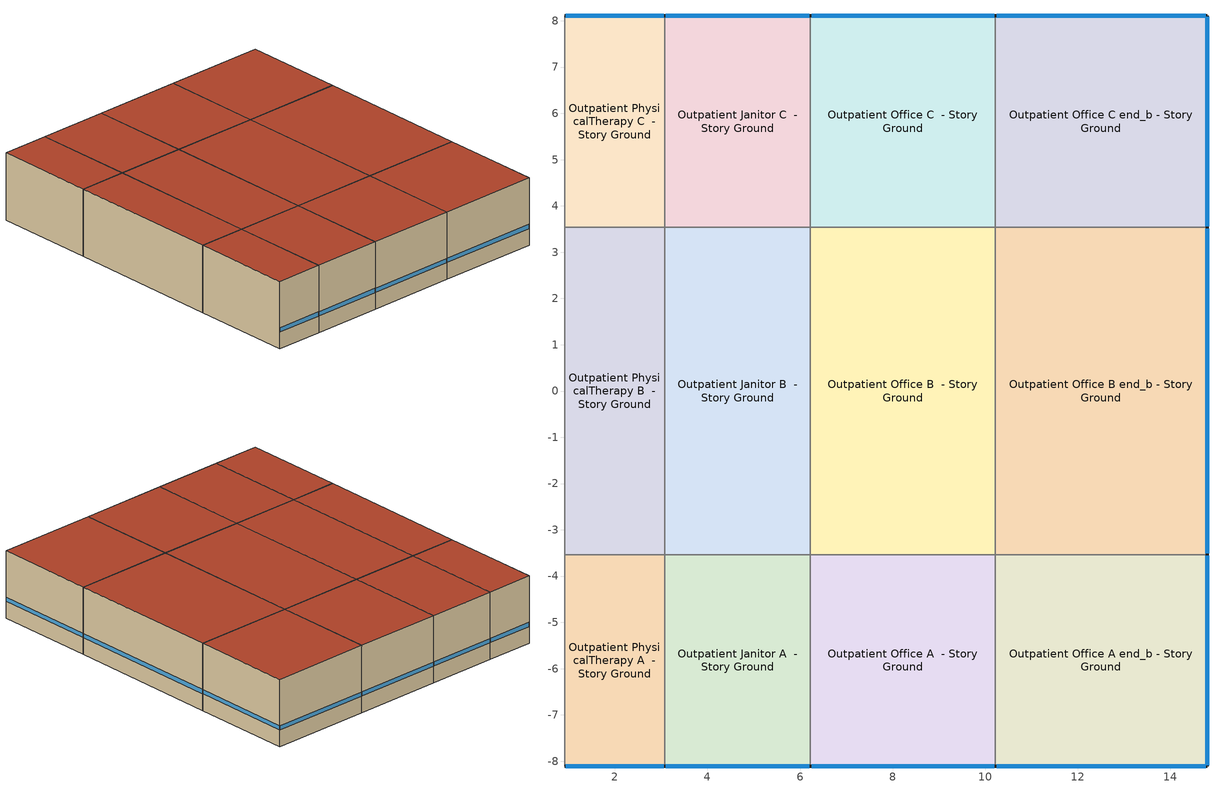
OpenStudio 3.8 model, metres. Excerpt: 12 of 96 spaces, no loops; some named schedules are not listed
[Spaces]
Outpatient PhysicalTherapy A  - Story Ground
 floor ground (Foundation F 126 Perim 217 Area 99): 0.91,-8.11 0.91,-3.54 3.08,-3.54 3.08,-8.11 z0
 wall outside: 0.91,-8.11 3.08,-8.11 z0:3.05
 wall to Outpatient Reception A  - Story Ground: 0.91,-3.54 0.91,-8.11 z0:3.05
 wall to Outpatient PhysicalTherapy B  - Story Ground: 3.08,-3.54 0.91,-3.54 z0:3.05
 wall to Outpatient Janitor A  - Story Ground: 3.08,-8.11 3.08,-3.54 z0:3.05
 window (Window U-0.91 SHGC 0.68): 0.94,-8.11 3.05,-8.11 z0.76:0.95
 roof outside: 3.08,-8.11 3.08,-3.54 0.91,-3.54 0.91,-8.11 z3.05
Outpatient PhysicalTherapy B  - Story Ground
 floor ground (Foundation F 126 Perim 0 Area 1532): 0.91,-3.54 0.91,3.54 3.08,3.54 3.08,-3.54 z0
 wall to Outpatient Reception B  - Story Ground: 0.91,3.54 0.91,-3.54 z0:3.05
 wall to Outpatient PhysicalTherapy C  - Story Ground: 3.08,3.54 0.91,3.54 z0:3.05
 wall to Outpatient Janitor B  - Story Ground: 3.08,-3.54 3.08,3.54 z0:3.05
 roof outside: 3.08,-3.54 3.08,3.54 0.91,3.54 0.91,-3.54 z3.05
Outpatient PhysicalTherapy C  - Story Ground
 floor ground (Foundation F 126 Perim 217 Area 99): 0.91,3.54 0.91,8.11 3.08,8.11 3.08,3.54 z0
 wall outside: 3.08,8.11 0.91,8.11 z0:3.05
 wall to Outpatient Reception C  - Story Ground: 0.91,8.11 0.91,3.54 z0:3.05
 wall to Outpatient Janitor C  - Story Ground: 3.08,3.54 3.08,8.11 z0:3.05
 window (Window U-0.91 SHGC 0.68): 3.05,8.11 0.94,8.11 z0.76:0.95
 roof outside: 3.08,3.54 3.08,8.11 0.91,8.11 0.91,3.54 z3.05
Outpatient Janitor A  - Story Ground
 floor ground (Foundation F 126 Perim 315 Area 144): 3.08,-8.11 3.08,-3.54 6.23,-3.54 6.23,-8.11 z0
 wall outside: 3.08,-8.11 6.23,-8.11 z0:3.05
 wall to Outpatient Janitor B  - Story Ground: 6.23,-3.54 3.08,-3.54 z0:3.05
 wall to Outpatient Office A  - Story Ground: 6.23,-8.11 6.23,-3.54 z0:3.05
 window (Window U-0.91 SHGC 0.68): 3.1,-8.11 6.2,-8.11 z0.76:0.95
 roof outside: 6.23,-8.11 6.23,-3.54 3.08,-3.54 3.08,-8.11 z3.05
Outpatient Janitor B  - Story Ground
 floor ground (Foundation F 126 Perim 0 Area 2228): 3.08,-3.54 3.08,3.54 6.23,3.54 6.23,-3.54 z0
 wall to Outpatient Janitor C  - Story Ground: 6.23,3.54 3.08,3.54 z0:3.05
 wall to Outpatient Office B  - Story Ground: 6.23,-3.54 6.23,3.54 z0:3.05
 roof outside: 6.23,-3.54 6.23,3.54 3.08,3.54 3.08,-3.54 z3.05
Outpatient Janitor C  - Story Ground
 floor ground (Foundation F 126 Perim 315 Area 144): 3.08,3.54 3.08,8.11 6.23,8.11 6.23,3.54 z0
 wall outside: 6.23,8.11 3.08,8.11 z0:3.05
 wall to Outpatient Office C  - Story Ground: 6.23,3.54 6.23,8.11 z0:3.05
 window (Window U-0.91 SHGC 0.68): 6.2,8.11 3.1,8.11 z0.76:0.95
 roof outside: 6.23,3.54 6.23,8.11 3.08,8.11 3.08,3.54 z3.05
Outpatient Office A  - Story Ground
 floor ground (Foundation F 126 Perim 40 Area 1827): 6.23,-8.11 6.23,-3.54 10.22,-3.54 10.22,-8.11 z0
 wall outside: 6.23,-8.11 10.22,-8.11 z0:3.05
 wall to Outpatient Office B  - Story Ground: 10.22,-3.54 6.23,-3.54 z0:3.05
 wall to Outpatient Office A end_b - Story Ground: 10.22,-8.11 10.22,-3.54 z0:3.05
 window (Window U-0.91 SHGC 0.68): 6.25,-8.11 10.2,-8.11 z0.76:0.95
 roof outside: 10.22,-8.11 10.22,-3.54 6.23,-3.54 6.23,-8.11 z3.05
Outpatient Office B  - Story Ground
 floor ground (Foundation F 126 Perim 0 Area 2828): 6.23,-3.54 6.23,3.54 10.22,3.54 10.22,-3.54 z0
 wall to Outpatient Office C  - Story Ground: 10.22,3.54 6.23,3.54 z0:3.05
 wall to Outpatient Office B end_b - Story Ground: 10.22,-3.54 10.22,3.54 z0:3.05
 roof outside: 10.22,-3.54 10.22,3.54 6.23,3.54 6.23,-3.54 z3.05
Outpatient Office C  - Story Ground
 floor ground (Foundation F 126 Perim 40 Area 1827): 6.23,3.54 6.23,8.11 10.22,8.11 10.22,3.54 z0
 wall outside: 10.22,8.11 6.23,8.11 z0:3.05
 wall to Outpatient Office C end_b - Story Ground: 10.22,3.54 10.22,8.11 z0:3.05
 window (Window U-0.91 SHGC 0.68): 10.2,8.11 6.25,8.11 z0.76:0.95
 roof outside: 10.22,3.54 10.22,8.11 6.23,8.11 6.23,3.54 z3.05
Outpatient Office A end_b - Story Ground
 floor ground (Foundation F 126 Perim 914 Area 209): 10.22,-8.11 10.22,-3.54 14.8,-3.54 14.8,-8.11 z0
 wall outside: 10.22,-8.11 14.8,-8.11 14.8,-3.54 z0:3.05
 wall to Outpatient Office B end_b - Story Ground: 14.8,-3.54 10.22,-3.54 z0:3.05
 window (Window U-0.91 SHGC 0.68): 10.25,-8.11 14.77,-8.11 / 14.8,-8.08 14.8,-3.56 z0.76:0.95
 roof outside: 14.8,-8.11 14.8,-3.54 10.22,-3.54 10.22,-8.11 z3.05
Outpatient Office B end_b - Story Ground
 floor ground (Foundation F 126 Perim 707 Area 3234): 10.22,-3.54 10.22,3.54 14.8,3.54 14.8,-3.54 z0
 wall outside: 14.8,-3.54 14.8,3.54 z0:3.05
 wall to Outpatient Office C end_b - Story Ground: 14.8,3.54 10.22,3.54 z0:3.05
 window (Window U-0.91 SHGC 0.68): 14.8,-3.51 14.8,3.51 z0.76:0.95
 roof outside: 14.8,-3.54 14.8,3.54 10.22,3.54 10.22,-3.54 z3.05
Outpatient Office C end_b - Story Ground
 floor ground (Foundation F 126 Perim 914 Area 209): 10.22,3.54 10.22,8.11 14.8,8.11 14.8,3.54 z0
 wall outside: 14.8,3.54 14.8,8.11 10.22,8.11 z0:3.05
 window (Window U-0.91 SHGC 0.68): 14.77,8.11 10.25,8.11 / 14.8,3.56 14.8,8.08 z0.76:0.95
 roof outside: 14.8,3.54 14.8,8.11 10.22,8.11 10.22,3.54 z3.05
[Construction:FfactorGroundFloor] F-Factor {W/m-K}=1.26344
Name | Area {m2} | PerimeterExposed {m}
Foundation F 126 Perim 0 Area 2828 | 28.2758 | 0
Foundation F 126 Perim 40 Area 1827 | 18.2748 | 3.99712
Foundation F 126 Perim 914 Area 209 | 20.9032 | 9.144
Foundation F 126 Perim 217 Area 99 | 9.90167 | 2.16572
Foundation F 126 Perim 315 Area 144 | 14.4024 | 3.15014
Foundation F 126 Perim 707 Area 3234 | 32.3425 | 7.07405
Foundation F 126 Perim 0 Area 1532 | 15.3204 | 0
Foundation F 126 Perim 0 Area 2228 | 22.2842 | 0
[DefaultConstructionSet]
ComStock DOE Ref 1980-2004 - Outpatient - ASHRAE 169-2013-3A: Default Exterior Surface Constructions=Default Surface Constructions 1; Default Interior Surface Constructions=Default Surface Constructions 2; Default Ground Contact Surface Constructions=Default Surface Constructions 3; Default Exterior SubSurface Constructions=Default Sub Surface Constructions 1; Default Interior SubSurface Constructions=Default Sub Surface Constructions 2; Interior Partition Construction=Typical Interior Partition
[DefaultSurfaceConstructions]
Name | Floor Construction | Wall Construction | Roof Ceiling Construction
Default Surface Constructions 1 | Typical Insulated Exterior Mass Floor | Typical Insulated Steel Framed Exterior Wall R-7.69 | Typical IEAD Roof R-13.89
Default Surface Constructions 2 | Typical Interior Floor | Typical Interior Wall | Typical Interior Ceiling
Default Surface Constructions 3 | Typical Insulated Carpeted 6in Slab Floor | Typical Insulated Basement Mass Wall R-6.99
[Construction]
Typical Insulated Exterior Mass Floor: Typical Insulation R-5.51, 4 in. Normalweight Concrete Floor, Typical Carpet Pad
Typical Insulated Steel Framed Exterior Wall R-7.69: 25mm Stucco, 5/8 in. Gypsum Board, Typical Insulation R-5.51, 5/8 in. Gypsum Board
Typical IEAD Roof R-13.89: Roof Membrane, Typical Insulation R-12.77, Metal Roof Surface
Typical Interior Floor: 100mm Normalweight concrete floor, CP02 CARPET PAD
Typical Interior Wall: G01 13mm gypsum board, G01 13mm gypsum board
Typical Interior Ceiling: CP02 CARPET PAD, 100mm Normalweight concrete floor
Typical Insulated Carpeted 6in Slab Floor: 6 in. Normalweight Concrete Floor, Typical Carpet Pad
Typical Insulated Basement Mass Wall R-6.99: Typical Insulation R-5.44, 8 in. Concrete Block Basement Wall
U 0.72 SHGC 0.25 Simple Glazing Window U-0.72 SHGC 0.25: U 0.72 SHGC 0.25 Simple Glazing U-0.72 SHGC 0.25
U 0.72 SHGC 0.25 Simple Glazing Window U-0.72 SHGC 0.25 1: U 0.72 SHGC 0.25 Simple Glazing U-0.72 SHGC 0.25 1
Typical Insulated Metal Door: F08 Metal surface, Typical Insulation
U 0.88 SHGC 0.16 Sgl Ref-A-L Clr 6mm: REF A CLEAR LO 6MM
Typical Overhead Door: Typical Insulation
Typical Interior Window: Clear 3mm
Typical Interior Door; Typical Interior Partition: G05 25mm wood
Window U-0.91 SHGC 0.68: Simple Glazing Single - No LowE - Clear - Wood
[Material:NoMass] Roughness=Smooth; Thermal Absorptance=0.9; Solar Absorptance=0.7
Name | Thermal Resistance {m2-K/W} | Visible Absorptance
Typical Insulation R-5.51 | 0.970972 | 0.7
Typical Carpet Pad; CP02 CARPET PAD | 0.21648 | 0.8
Typical Insulation R-12.77 | 2.24922 | 0.7
Typical Insulation R-5.44 | 0.958542 | 0.7
Typical Insulation | 0.0282222 | 0.7
[Material] Thermal Absorptance=0.9
Name | Roughness | Thickness {m} | Conductivity {W/m-K} | Density {kg/m3} | Specific Heat {J/kg-K} | Solar Absorptance | Visible Absorptance
4 in. Normalweight Concrete Floor | MediumRough | 0.1016 | 2.31 | 2322 | 832 | 0.7 | 0.7
25mm Stucco | Smooth | 0.0254 | 0.72 | 1856 | 840 | 0.7 | 0.7
5/8 in. Gypsum Board | MediumSmooth | 0.0159 | 0.16 | 800 | 1090 | 0.7 | 0.7
Roof Membrane | VeryRough | 0.0095 | 0.16 | 1121.29 | 1460 | 0.7 | 0.7
Metal Roof Surface; F08 Metal surface | Smooth | 0.0008 | 45.28 | 7824 | 500 | 0.7 | 0.7
100mm Normalweight concrete floor | MediumRough | 0.1016 | 2.31045 | 2322 | 832.557 | 0.7 | 0.7
G01 13mm gypsum board | Smooth | 0.0127 | 0.160031 | 800.001 | 1090.73 | 0.7 | 0.5
6 in. Normalweight Concrete Floor | MediumRough | 0.1524 | 2.31 | 2322 | 832 | 0.7 | 0.7
8 in. Concrete Block Basement Wall | MediumRough | 0.2032 | 1.326 | 1842 | 912 | 0.7 | 0.7
G05 25mm wood | MediumSmooth | 0.0254 | 0.15 | 608 | 1630 | 0.5 | 0.5
[DefaultSubSurfaceConstructions]
Name | Fixed Window Construction | Operable Window Construction | Door Construction | Glass Door Construction | Overhead Door Construction | Tubular Daylight Dome Construction | Tubular Daylight Diffuser Construction
Default Sub Surface Constructions 1 | U 0.72 SHGC 0.25 Simple Glazing Window U-0.72 SHGC 0.25 | U 0.72 SHGC 0.25 Simple Glazing Window U-0.72 SHGC 0.25 1 | Typical Insulated Metal Door | U 0.88 SHGC 0.16 Sgl Ref-A-L Clr 6mm | Typical Overhead Door | Typical Interior Window | Typical Interior Window
Default Sub Surface Constructions 2 | Typical Interior Window | Typical Interior Window | Typical Interior Door
[WindowMaterial:SimpleGlazingSystem]
Name | U-Factor {W/m2-K} | Solar Heat Gain Coefficient | Visible Transmittance
U 0.72 SHGC 0.25 Simple Glazing U-0.72 SHGC 0.25; U 0.72 SHGC 0.25 Simple Glazing U-0.72 SHGC 0.25 1 | 4.08835 | 0.25 | 0.13
Simple Glazing Single - No LowE - Clear - Wood | 5.16722 | 0.683 | 0.723
[WindowMaterial:Glazing] Optical Data Type=SpectralAverage; Infrared Transmittance at Normal Incidence=0; Front Side Infrared Hemispherical Emissivity=0.84; Conductivity {W/m-K}=0.9; Dirt Correction Factor for Solar and Visible Transmittance=1; Solar Diffusing=No
Name | Thickness {m} | Solar Transmittance at Normal Incidence | Front Side Solar Reflectance at Normal Incidence | Back Side Solar Reflectance at Normal Incidence | Visible Transmittance at Normal Incidence | Front Side Visible Reflectance at Normal Incidence | Back Side Visible Reflectance at Normal Incidence | Back Side Infrared Hemispherical Emissivity
REF A CLEAR LO 6MM | 0.006 | 0.066 | 0.341 | 0.493 | 0.08 | 0.41 | 0.37 | 0.4
Clear 3mm | 0.003 | 0.837 | 0.075 | 0.075 | 0.898 | 0.081 | 0.081 | 0.84
[BuildingStory]
Story Ground: Nominal Z Coordinate {m}=0; Nominal Floor to Floor Height {m}=3.048
[Space] Building Story=Story Ground
Name | Space Type | Thermal Zone
Outpatient PhysicalTherapy A  - Story Ground | Outpatient PhysicalTherapy - ComStock DOE Ref 1980-2004 | Zone Outpatient PhysicalTherapy A  - Story Ground
Outpatient PhysicalTherapy B  - Story Ground | Outpatient PhysicalTherapy - ComStock DOE Ref 1980-2004 | Zone Outpatient PhysicalTherapy B  - Story Ground
Outpatient PhysicalTherapy C  - Story Ground | Outpatient PhysicalTherapy - ComStock DOE Ref 1980-2004 | Zone Outpatient PhysicalTherapy C  - Story Ground
Outpatient Janitor A  - Story Ground | Outpatient Janitor - ComStock DOE Ref 1980-2004 | Zone Outpatient Janitor A  - Story Ground
Outpatient Janitor B  - Story Ground | Outpatient Janitor - ComStock DOE Ref 1980-2004 | Zone Outpatient Janitor B  - Story Ground
Outpatient Janitor C  - Story Ground | Outpatient Janitor - ComStock DOE Ref 1980-2004 | Zone Outpatient Janitor C  - Story Ground
Outpatient Office A  - Story Ground | Outpatient Office - ComStock DOE Ref 1980-2004 | Zone Outpatient Office A  - Story Ground
Outpatient Office B  - Story Ground | Outpatient Office - ComStock DOE Ref 1980-2004 | Zone Outpatient Office B  - Story Ground
Outpatient Office C  - Story Ground | Outpatient Office - ComStock DOE Ref 1980-2004 | Zone Outpatient Office C  - Story Ground
Outpatient Office A end_b - Story Ground | Outpatient Office - ComStock DOE Ref 1980-2004 | Zone Outpatient Office A end_b - Story Ground
Outpatient Office B end_b - Story Ground | Outpatient Office - ComStock DOE Ref 1980-2004 | Zone Outpatient Office B end_b - Story Ground
Outpatient Office C end_b - Story Ground | Outpatient Office - ComStock DOE Ref 1980-2004 | Zone Outpatient Office C end_b - Story Ground
Outpatient BioHazard A  - Story Ground | Outpatient BioHazard - ComStock DOE Ref 1980-2004 | Zone Outpatient BioHazard A  - Story Ground
Outpatient BioHazard B  - Story Ground | Outpatient BioHazard - ComStock DOE Ref 1980-2004 | Zone Outpatient BioHazard B  - Story Ground
Outpatient BioHazard C  - Story Ground | Outpatient BioHazard - ComStock DOE Ref 1980-2004 | Zone Outpatient BioHazard C  - Story Ground
Outpatient MedGas A  - Story Ground | Outpatient MedGas - ComStock DOE Ref 1980-2004 | Zone Outpatient MedGas A  - Story Ground
Outpatient MedGas B  - Story Ground | Outpatient MedGas - ComStock DOE Ref 1980-2004 | Zone Outpatient MedGas B  - Story Ground
Outpatient MedGas C  - Story Ground | Outpatient MedGas - ComStock DOE Ref 1980-2004 | Zone Outpatient MedGas C  - Story Ground
Outpatient DressingRoom A  - Story Ground | Outpatient DressingRoom - ComStock DOE Ref 1980-2004 | Zone Outpatient DressingRoom A  - Story Ground
Outpatient DressingRoom B  - Story Ground | Outpatient DressingRoom - ComStock DOE Ref 1980-2004 | Zone Outpatient DressingRoom B  - Story Ground
Outpatient DressingRoom C  - Story Ground | Outpatient DressingRoom - ComStock DOE Ref 1980-2004 | Zone Outpatient DressingRoom C  - Story Ground
Outpatient ElevatorPumpRoom A  - Story Ground | Outpatient ElevatorPumpRoom - ComStock DOE Ref 1980-2004 | Zone Outpatient ElevatorPumpRoom A  - Story Ground
Outpatient ElevatorPumpRoom B  - Story Ground | Outpatient ElevatorPumpRoom - ComStock DOE Ref 1980-2004 | Zone Outpatient ElevatorPumpRoom B  - Story Ground
Outpatient ElevatorPumpRoom C  - Story Ground | Outpatient ElevatorPumpRoom - ComStock DOE Ref 1980-2004 | Zone Outpatient ElevatorPumpRoom C  - Story Ground
Outpatient Anesthesia A  - Story Ground | Outpatient Anesthesia - ComStock DOE Ref 1980-2004 | Zone Outpatient Anesthesia A  - Story Ground
Outpatient Anesthesia B  - Story Ground | Outpatient Anesthesia - ComStock DOE Ref 1980-2004 | Zone Outpatient Anesthesia B  - Story Ground
Outpatient Anesthesia C  - Story Ground | Outpatient Anesthesia - ComStock DOE Ref 1980-2004 | Zone Outpatient Anesthesia C  - Story Ground
Outpatient IT_Room A  - Story Ground | Outpatient IT_Room - ComStock DOE Ref 1980-2004 | Zone Outpatient IT_Room A  - Story Ground
Outpatient IT_Room B  - Story Ground | Outpatient IT_Room - ComStock DOE Ref 1980-2004 | Zone Outpatient IT_Room B  - Story Ground
Outpatient IT_Room C  - Story Ground | Outpatient IT_Room - ComStock DOE Ref 1980-2004 | Zone Outpatient IT_Room C  - Story Ground
Outpatient MRI_Control A  - Story Ground | Outpatient MRI_Control - ComStock DOE Ref 1980-2004 | Zone Outpatient MRI_Control A  - Story Ground
Outpatient MRI_Control B  - Story Ground | Outpatient MRI_Control - ComStock DOE Ref 1980-2004 | Zone Outpatient MRI_Control B  - Story Ground
Outpatient MRI_Control C  - Story Ground | Outpatient MRI_Control - ComStock DOE Ref 1980-2004 | Zone Outpatient MRI_Control C  - Story Ground
Outpatient ProcedureRoom A  - Story Ground | Outpatient ProcedureRoom - ComStock DOE Ref 1980-2004 | Zone Outpatient ProcedureRoom A  - Story Ground
Outpatient ProcedureRoom B  - Story Ground | Outpatient ProcedureRoom - ComStock DOE Ref 1980-2004 | Zone Outpatient ProcedureRoom B  - Story Ground
Outpatient ProcedureRoom C  - Story Ground | Outpatient ProcedureRoom - ComStock DOE Ref 1980-2004 | Zone Outpatient ProcedureRoom C  - Story Ground
Outpatient CleanWork A  - Story Ground | Outpatient CleanWork - ComStock DOE Ref 1980-2004 | Zone Outpatient CleanWork A  - Story Ground
Outpatient CleanWork B  - Story Ground | Outpatient CleanWork - ComStock DOE Ref 1980-2004 | Zone Outpatient CleanWork B  - Story Ground
Outpatient CleanWork C  - Story Ground | Outpatient CleanWork - ComStock DOE Ref 1980-2004 | Zone Outpatient CleanWork C  - Story Ground
Outpatient Conference A  - Story Ground | Outpatient Conference - ComStock DOE Ref 1980-2004 | Zone Outpatient Conference A  - Story Ground
Outpatient Conference B  - Story Ground | Outpatient Conference - ComStock DOE Ref 1980-2004 | Zone Outpatient Conference B  - Story Ground
Outpatient Conference C  - Story Ground | Outpatient Conference - ComStock DOE Ref 1980-2004 | Zone Outpatient Conference C  - Story Ground
Outpatient Soil Work A  - Story Ground | Outpatient Soil Work - ComStock DOE Ref 1980-2004 | Zone Outpatient Soil Work A  - Story Ground
Outpatient Soil Work B  - Story Ground | Outpatient Soil Work - ComStock DOE Ref 1980-2004 | Zone Outpatient Soil Work B  - Story Ground
Outpatient Soil Work C  - Story Ground | Outpatient Soil Work - ComStock DOE Ref 1980-2004 | Zone Outpatient Soil Work C  - Story Ground
Outpatient Cafe A  - Story Ground | Outpatient Cafe - ComStock DOE Ref 1980-2004 | Zone Outpatient Cafe A  - Story Ground
Outpatient Cafe B  - Story Ground | Outpatient Cafe - ComStock DOE Ref 1980-2004 | Zone Outpatient Cafe B  - Story Ground
Outpatient Cafe C  - Story Ground | Outpatient Cafe - ComStock DOE Ref 1980-2004 | Zone Outpatient Cafe C  - Story Ground
Outpatient MRI A  - Story Ground | Outpatient MRI - ComStock DOE Ref 1980-2004 | Zone Outpatient MRI A  - Story Ground
Outpatient MRI B  - Story Ground | Outpatient MRI - ComStock DOE Ref 1980-2004 | Zone Outpatient MRI B  - Story Ground
Outpatient MRI C  - Story Ground | Outpatient MRI - ComStock DOE Ref 1980-2004 | Zone Outpatient MRI C  - Story Ground
Outpatient Elec/MechRoom A  - Story Ground | Outpatient Elec/MechRoom - ComStock DOE Ref 1980-2004 | Zone Outpatient Elec/MechRoom A  - Story Ground
Outpatient Elec/MechRoom B  - Story Ground | Outpatient Elec/MechRoom - ComStock DOE Ref 1980-2004 | Zone Outpatient Elec/MechRoom B  - Story Ground
Outpatient Elec/MechRoom C  - Story Ground | Outpatient Elec/MechRoom - ComStock DOE Ref 1980-2004 | Zone Outpatient Elec/MechRoom C  - Story Ground
Outpatient PreOp A  - Story Ground | Outpatient PreOp - ComStock DOE Ref 1980-2004 | Zone Outpatient PreOp A  - Story Ground
Outpatient PreOp B  - Story Ground | Outpatient PreOp - ComStock DOE Ref 1980-2004 | Zone Outpatient PreOp B  - Story Ground
Outpatient PreOp C  - Story Ground | Outpatient PreOp - ComStock DOE Ref 1980-2004 | Zone Outpatient PreOp C  - Story Ground
Outpatient Stair A  - Story Ground | Outpatient Stair - ComStock DOE Ref 1980-2004 | Zone Outpatient Stair A  - Story Ground
Outpatient Stair B  - Story Ground | Outpatient Stair - ComStock DOE Ref 1980-2004 | Zone Outpatient Stair B  - Story Ground
Outpatient Stair C  - Story Ground | Outpatient Stair - ComStock DOE Ref 1980-2004 | Zone Outpatient Stair C  - Story Ground
Outpatient Lobby A  - Story Ground | Outpatient Lobby - ComStock DOE Ref 1980-2004 | Zone Outpatient Lobby A  - Story Ground
Outpatient Lobby B  - Story Ground | Outpatient Lobby - ComStock DOE Ref 1980-2004 | Zone Outpatient Lobby B  - Story Ground
Outpatient Lobby C  - Story Ground | Outpatient Lobby - ComStock DOE Ref 1980-2004 | Zone Outpatient Lobby C  - Story Ground
Outpatient NurseStation A  - Story Ground | Outpatient NurseStation - ComStock DOE Ref 1980-2004 | Zone Outpatient NurseStation A  - Story Ground
Outpatient NurseStation B  - Story Ground | Outpatient NurseStation - ComStock DOE Ref 1980-2004 | Zone Outpatient NurseStation B  - Story Ground
Outpatient NurseStation C  - Story Ground | Outpatient NurseStation - ComStock DOE Ref 1980-2004 | Zone Outpatient NurseStation C  - Story Ground
Outpatient LockerRoom A  - Story Ground | Outpatient LockerRoom - ComStock DOE Ref 1980-2004 | Zone Outpatient LockerRoom A  - Story Ground
Outpatient LockerRoom B  - Story Ground | Outpatient LockerRoom - ComStock DOE Ref 1980-2004 | Zone Outpatient LockerRoom B  - Story Ground
Outpatient LockerRoom C  - Story Ground | Outpatient LockerRoom - ComStock DOE Ref 1980-2004 | Zone Outpatient LockerRoom C  - Story Ground
Outpatient Toilet A  - Story Ground | Outpatient Toilet - ComStock DOE Ref 1980-2004 | Zone Outpatient Toilet A  - Story Ground
Outpatient Toilet B  - Story Ground | Outpatient Toilet - ComStock DOE Ref 1980-2004 | Zone Outpatient Toilet B  - Story Ground
Outpatient Toilet C  - Story Ground | Outpatient Toilet - ComStock DOE Ref 1980-2004 | Zone Outpatient Toilet C  - Story Ground
Outpatient Xray A  - Story Ground | Outpatient Xray - ComStock DOE Ref 1980-2004 | Zone Outpatient Xray A  - Story Ground
Outpatient Xray B  - Story Ground | Outpatient Xray - ComStock DOE Ref 1980-2004 | Zone Outpatient Xray B  - Story Ground
Outpatient Xray C  - Story Ground | Outpatient Xray - ComStock DOE Ref 1980-2004 | Zone Outpatient Xray C  - Story Ground
Outpatient PACU A  - Story Ground | Outpatient PACU - ComStock DOE Ref 1980-2004 | Zone Outpatient PACU A  - Story Ground
Outpatient PACU B  - Story Ground | Outpatient PACU - ComStock DOE Ref 1980-2004 | Zone Outpatient PACU B  - Story Ground
Outpatient PACU C  - Story Ground | Outpatient PACU - ComStock DOE Ref 1980-2004 | Zone Outpatient PACU C  - Story Ground
Outpatient Lounge A  - Story Ground | Outpatient Lounge - ComStock DOE Ref 1980-2004 | Zone Outpatient Lounge A  - Story Ground
Outpatient Lounge B  - Story Ground | Outpatient Lounge - ComStock DOE Ref 1980-2004 | Zone Outpatient Lounge B  - Story Ground
Outpatient Lounge C  - Story Ground | Outpatient Lounge - ComStock DOE Ref 1980-2004 | Zone Outpatient Lounge C  - Story Ground
Outpatient OR A end_b - Story Ground | Outpatient OR - ComStock DOE Ref 1980-2004 | Zone Outpatient OR A end_b - Story Ground
Outpatient OR B end_b - Story Ground | Outpatient OR - ComStock DOE Ref 1980-2004 | Zone Outpatient OR B end_b - Story Ground
Outpatient OR C end_b - Story Ground | Outpatient OR - ComStock DOE Ref 1980-2004 | Zone Outpatient OR C end_b - Story Ground
[ThermalZone] Multiplier=1; Use Ideal Air Loads=No
Name | Thermostat
Zone Outpatient PhysicalTherapy A  - Story Ground | Outpatient PhysicalTherapy - ComStock DOE Ref 1980-2004 Thermostat
Zone Outpatient PhysicalTherapy B  - Story Ground | Outpatient PhysicalTherapy - ComStock DOE Ref 1980-2004 Thermostat 1
Zone Outpatient PhysicalTherapy C  - Story Ground | Outpatient PhysicalTherapy - ComStock DOE Ref 1980-2004 Thermostat 2
Zone Outpatient Janitor A  - Story Ground | Outpatient Janitor - ComStock DOE Ref 1980-2004 Thermostat
Zone Outpatient Janitor B  - Story Ground | Outpatient Janitor - ComStock DOE Ref 1980-2004 Thermostat 1
Zone Outpatient Janitor C  - Story Ground | Outpatient Janitor - ComStock DOE Ref 1980-2004 Thermostat 2
Zone Outpatient Office A  - Story Ground | Outpatient Office - ComStock DOE Ref 1980-2004 Thermostat
Zone Outpatient Office B  - Story Ground | Outpatient Office - ComStock DOE Ref 1980-2004 Thermostat 2
Zone Outpatient Office C  - Story Ground | Outpatient Office - ComStock DOE Ref 1980-2004 Thermostat 4
Zone Outpatient Office A end_b - Story Ground | Outpatient Office - ComStock DOE Ref 1980-2004 Thermostat 1
Zone Outpatient Office B end_b - Story Ground | Outpatient Office - ComStock DOE Ref 1980-2004 Thermostat 3
Zone Outpatient Office C end_b - Story Ground | Outpatient Office - ComStock DOE Ref 1980-2004 Thermostat 5
Zone Outpatient BioHazard A  - Story Ground | Outpatient BioHazard - ComStock DOE Ref 1980-2004 Thermostat
Zone Outpatient BioHazard B  - Story Ground | Outpatient BioHazard - ComStock DOE Ref 1980-2004 Thermostat 1
Zone Outpatient BioHazard C  - Story Ground | Outpatient BioHazard - ComStock DOE Ref 1980-2004 Thermostat 2
Zone Outpatient MedGas A  - Story Ground | Outpatient MedGas - ComStock DOE Ref 1980-2004 Thermostat
Zone Outpatient MedGas B  - Story Ground | Outpatient MedGas - ComStock DOE Ref 1980-2004 Thermostat 1
Zone Outpatient MedGas C  - Story Ground | Outpatient MedGas - ComStock DOE Ref 1980-2004 Thermostat 2
Zone Outpatient DressingRoom A  - Story Ground | Outpatient DressingRoom - ComStock DOE Ref 1980-2004 Thermostat
Zone Outpatient DressingRoom B  - Story Ground | Outpatient DressingRoom - ComStock DOE Ref 1980-2004 Thermostat 1
Zone Outpatient DressingRoom C  - Story Ground | Outpatient DressingRoom - ComStock DOE Ref 1980-2004 Thermostat 2
Zone Outpatient ElevatorPumpRoom A  - Story Ground | Outpatient ElevatorPumpRoom - ComStock DOE Ref 1980-2004 Thermostat
Zone Outpatient ElevatorPumpRoom B  - Story Ground | Outpatient ElevatorPumpRoom - ComStock DOE Ref 1980-2004 Thermostat 1
Zone Outpatient ElevatorPumpRoom C  - Story Ground | Outpatient ElevatorPumpRoom - ComStock DOE Ref 1980-2004 Thermostat 2
Zone Outpatient Anesthesia A  - Story Ground | Outpatient Anesthesia - ComStock DOE Ref 1980-2004 Thermostat
Zone Outpatient Anesthesia B  - Story Ground | Outpatient Anesthesia - ComStock DOE Ref 1980-2004 Thermostat 1
Zone Outpatient Anesthesia C  - Story Ground | Outpatient Anesthesia - ComStock DOE Ref 1980-2004 Thermostat 2
Zone Outpatient IT_Room A  - Story Ground | Outpatient IT_Room - ComStock DOE Ref 1980-2004 Thermostat
Zone Outpatient IT_Room B  - Story Ground | Outpatient IT_Room - ComStock DOE Ref 1980-2004 Thermostat 1
Zone Outpatient IT_Room C  - Story Ground | Outpatient IT_Room - ComStock DOE Ref 1980-2004 Thermostat 2
Zone Outpatient MRI_Control A  - Story Ground | Outpatient MRI_Control - ComStock DOE Ref 1980-2004 Thermostat
Zone Outpatient MRI_Control B  - Story Ground | Outpatient MRI_Control - ComStock DOE Ref 1980-2004 Thermostat 1
Zone Outpatient MRI_Control C  - Story Ground | Outpatient MRI_Control - ComStock DOE Ref 1980-2004 Thermostat 2
Zone Outpatient ProcedureRoom A  - Story Ground | Outpatient ProcedureRoom - ComStock DOE Ref 1980-2004 Thermostat
Zone Outpatient ProcedureRoom B  - Story Ground | Outpatient ProcedureRoom - ComStock DOE Ref 1980-2004 Thermostat 1
Zone Outpatient ProcedureRoom C  - Story Ground | Outpatient ProcedureRoom - ComStock DOE Ref 1980-2004 Thermostat 2
Zone Outpatient CleanWork A  - Story Ground | Outpatient CleanWork - ComStock DOE Ref 1980-2004 Thermostat
Zone Outpatient CleanWork B  - Story Ground | Outpatient CleanWork - ComStock DOE Ref 1980-2004 Thermostat 1
Zone Outpatient CleanWork C  - Story Ground | Outpatient CleanWork - ComStock DOE Ref 1980-2004 Thermostat 2
Zone Outpatient Conference A  - Story Ground | Outpatient Conference - ComStock DOE Ref 1980-2004 Thermostat
Zone Outpatient Conference B  - Story Ground | Outpatient Conference - ComStock DOE Ref 1980-2004 Thermostat 1
Zone Outpatient Conference C  - Story Ground | Outpatient Conference - ComStock DOE Ref 1980-2004 Thermostat 2
Zone Outpatient Soil Work A  - Story Ground | Outpatient Soil Work - ComStock DOE Ref 1980-2004 Thermostat
Zone Outpatient Soil Work B  - Story Ground | Outpatient Soil Work - ComStock DOE Ref 1980-2004 Thermostat 1
Zone Outpatient Soil Work C  - Story Ground | Outpatient Soil Work - ComStock DOE Ref 1980-2004 Thermostat 2
Zone Outpatient Cafe A  - Story Ground | Outpatient Cafe - ComStock DOE Ref 1980-2004 Thermostat
Zone Outpatient Cafe B  - Story Ground | Outpatient Cafe - ComStock DOE Ref 1980-2004 Thermostat 1
Zone Outpatient Cafe C  - Story Ground | Outpatient Cafe - ComStock DOE Ref 1980-2004 Thermostat 2
Zone Outpatient MRI A  - Story Ground | Outpatient MRI - ComStock DOE Ref 1980-2004 Thermostat
Zone Outpatient MRI B  - Story Ground | Outpatient MRI - ComStock DOE Ref 1980-2004 Thermostat 1
Zone Outpatient MRI C  - Story Ground | Outpatient MRI - ComStock DOE Ref 1980-2004 Thermostat 2
Zone Outpatient Elec/MechRoom A  - Story Ground | Outpatient Elec/MechRoom - ComStock DOE Ref 1980-2004 Thermostat
Zone Outpatient Elec/MechRoom B  - Story Ground | Outpatient Elec/MechRoom - ComStock DOE Ref 1980-2004 Thermostat 1
Zone Outpatient Elec/MechRoom C  - Story Ground | Outpatient Elec/MechRoom - ComStock DOE Ref 1980-2004 Thermostat 2
Zone Outpatient PreOp A  - Story Ground | Outpatient PreOp - ComStock DOE Ref 1980-2004 Thermostat
Zone Outpatient PreOp B  - Story Ground | Outpatient PreOp - ComStock DOE Ref 1980-2004 Thermostat 1
Zone Outpatient PreOp C  - Story Ground | Outpatient PreOp - ComStock DOE Ref 1980-2004 Thermostat 2
Zone Outpatient Stair A  - Story Ground | Outpatient Stair - ComStock DOE Ref 1980-2004 Thermostat
Zone Outpatient Stair B  - Story Ground | Outpatient Stair - ComStock DOE Ref 1980-2004 Thermostat 1
Zone Outpatient Stair C  - Story Ground | Outpatient Stair - ComStock DOE Ref 1980-2004 Thermostat 2
Zone Outpatient Lobby A  - Story Ground | Outpatient Lobby - ComStock DOE Ref 1980-2004 Thermostat
Zone Outpatient Lobby B  - Story Ground | Outpatient Lobby - ComStock DOE Ref 1980-2004 Thermostat 1
Zone Outpatient Lobby C  - Story Ground | Outpatient Lobby - ComStock DOE Ref 1980-2004 Thermostat 2
Zone Outpatient NurseStation A  - Story Ground | Outpatient NurseStation - ComStock DOE Ref 1980-2004 Thermostat
Zone Outpatient NurseStation B  - Story Ground | Outpatient NurseStation - ComStock DOE Ref 1980-2004 Thermostat 1
Zone Outpatient NurseStation C  - Story Ground | Outpatient NurseStation - ComStock DOE Ref 1980-2004 Thermostat 2
Zone Outpatient LockerRoom A  - Story Ground | Outpatient LockerRoom - ComStock DOE Ref 1980-2004 Thermostat
Zone Outpatient LockerRoom B  - Story Ground | Outpatient LockerRoom - ComStock DOE Ref 1980-2004 Thermostat 1
Zone Outpatient LockerRoom C  - Story Ground | Outpatient LockerRoom - ComStock DOE Ref 1980-2004 Thermostat 2
Zone Outpatient Toilet A  - Story Ground | Outpatient Toilet - ComStock DOE Ref 1980-2004 Thermostat
Zone Outpatient Toilet B  - Story Ground | Outpatient Toilet - ComStock DOE Ref 1980-2004 Thermostat 1
Zone Outpatient Toilet C  - Story Ground | Outpatient Toilet - ComStock DOE Ref 1980-2004 Thermostat 2
Zone Outpatient Xray A  - Story Ground | Outpatient Xray - ComStock DOE Ref 1980-2004 Thermostat
Zone Outpatient Xray B  - Story Ground | Outpatient Xray - ComStock DOE Ref 1980-2004 Thermostat 1
Zone Outpatient Xray C  - Story Ground | Outpatient Xray - ComStock DOE Ref 1980-2004 Thermostat 2
Zone Outpatient PACU A  - Story Ground | Outpatient PACU - ComStock DOE Ref 1980-2004 Thermostat
Zone Outpatient PACU B  - Story Ground | Outpatient PACU - ComStock DOE Ref 1980-2004 Thermostat 1
Zone Outpatient PACU C  - Story Ground | Outpatient PACU - ComStock DOE Ref 1980-2004 Thermostat 2
Zone Outpatient Lounge A  - Story Ground | Outpatient Lounge - ComStock DOE Ref 1980-2004 Thermostat
Zone Outpatient Lounge B  - Story Ground | Outpatient Lounge - ComStock DOE Ref 1980-2004 Thermostat 1
Zone Outpatient Lounge C  - Story Ground | Outpatient Lounge - ComStock DOE Ref 1980-2004 Thermostat 2
Zone Outpatient OR A end_b - Story Ground | Outpatient OR - ComStock DOE Ref 1980-2004 Thermostat 1
Zone Outpatient OR B end_b - Story Ground | Outpatient OR - ComStock DOE Ref 1980-2004 Thermostat 3
Zone Outpatient OR C end_b - Story Ground | Outpatient OR - ComStock DOE Ref 1980-2004 Thermostat 5
[Exterior:Lights] Schedule=Always On Discrete; Control Option=AstronomicalClock
Name | Exterior Lights Definition | Multiplier
Parking Areas and Drives | Parking Areas and Drives Def (W/ft^2) | 15187.5
Building Facades | Building Facades Def (W/ft^2) | 3883.26
Main Entries | Main Entries Def (W/ft) | 8
Other Doors | Other Doors Def (W/ft) | 15.57
[InternalMass] Internal Mass Definition=Internal Mass Definition 2; Multiplier=1
Name | Space or SpaceType
Outpatient OR C end_b - Story Ground Mass | Outpatient OR C end_b - Story Ground
Outpatient OR B end_b - Story Ground Mass | Outpatient OR B end_b - Story Ground
Outpatient Lounge B  - Story Ground Mass | Outpatient Lounge B  - Story Ground
Outpatient Lounge A  - Story Ground Mass | Outpatient Lounge A  - Story Ground
Outpatient PACU C  - Story Ground Mass | Outpatient PACU C  - Story Ground
Outpatient Xray C  - Story Ground Mass | Outpatient Xray C  - Story Ground
Outpatient Xray A  - Story Ground Mass | Outpatient Xray A  - Story Ground
Outpatient Toilet A  - Story Ground Mass | Outpatient Toilet A  - Story Ground
Outpatient LockerRoom C  - Story Ground Mass | Outpatient LockerRoom C  - Story Ground
Outpatient Toilet B  - Story Ground Mass | Outpatient Toilet B  - Story Ground
Outpatient LockerRoom B  - Story Ground Mass | Outpatient LockerRoom B  - Story Ground
Outpatient LockerRoom A  - Story Ground Mass | Outpatient LockerRoom A  - Story Ground
Outpatient NurseStation C  - Story Ground Mass | Outpatient NurseStation C  - Story Ground
Outpatient NurseStation B  - Story Ground Mass | Outpatient NurseStation B  - Story Ground
Outpatient NurseStation A  - Story Ground Mass | Outpatient NurseStation A  - Story Ground
Outpatient Lobby C  - Story Ground Mass | Outpatient Lobby C  - Story Ground
Outpatient OR A end_b - Story Ground Mass | Outpatient OR A end_b - Story Ground
Outpatient Lobby A  - Story Ground Mass | Outpatient Lobby A  - Story Ground
Outpatient PreOp C  - Story Ground Mass | Outpatient PreOp C  - Story Ground
Outpatient PreOp B  - Story Ground Mass | Outpatient PreOp B  - Story Ground
Outpatient PreOp A  - Story Ground Mass | Outpatient PreOp A  - Story Ground
Outpatient Elec/MechRoom C  - Story Ground Mass | Outpatient Elec/MechRoom C  - Story Ground
Outpatient Elec/MechRoom B  - Story Ground Mass | Outpatient Elec/MechRoom B  - Story Ground
Outpatient Elec/MechRoom A  - Story Ground Mass | Outpatient Elec/MechRoom A  - Story Ground
Outpatient MRI C  - Story Ground Mass | Outpatient MRI C  - Story Ground
Outpatient Lobby B  - Story Ground Mass | Outpatient Lobby B  - Story Ground
Outpatient MRI B  - Story Ground Mass | Outpatient MRI B  - Story Ground
Outpatient MedGas B  - Story Ground Mass | Outpatient MedGas B  - Story Ground
Outpatient MedGas A  - Story Ground Mass | Outpatient MedGas A  - Story Ground
Outpatient Toilet C  - Story Ground Mass | Outpatient Toilet C  - Story Ground
Outpatient DressingRoom C  - Story Ground Mass | Outpatient DressingRoom C  - Story Ground
Outpatient PACU A  - Story Ground Mass | Outpatient PACU A  - Story Ground
Outpatient Office B  - Story Ground Mass | Outpatient Office B  - Story Ground
Outpatient Office A  - Story Ground Mass | Outpatient Office A  - Story Ground
Outpatient PACU B  - Story Ground Mass | Outpatient PACU B  - Story Ground
Outpatient Office C end_b - Story Ground Mass | Outpatient Office C end_b - Story Ground
Outpatient Anesthesia A  - Story Ground Mass | Outpatient Anesthesia A  - Story Ground
Outpatient PhysicalTherapy C  - Story Ground Mass | Outpatient PhysicalTherapy C  - Story Ground
Outpatient Janitor C  - Story Ground Mass | Outpatient Janitor C  - Story Ground
Outpatient Office B end_b - Story Ground Mass | Outpatient Office B end_b - Story Ground
Outpatient PhysicalTherapy B  - Story Ground Mass | Outpatient PhysicalTherapy B  - Story Ground
Outpatient Stair C  - Story Ground Mass | Outpatient Stair C  - Story Ground
Outpatient Janitor A  - Story Ground Mass | Outpatient Janitor A  - Story Ground
Outpatient Janitor B  - Story Ground Mass | Outpatient Janitor B  - Story Ground
Outpatient Stair A  - Story Ground Mass | Outpatient Stair A  - Story Ground
Outpatient PhysicalTherapy A  - Story Ground Mass | Outpatient PhysicalTherapy A  - Story Ground
Outpatient IT_Room B  - Story Ground Mass | Outpatient IT_Room B  - Story Ground
Outpatient MRI_Control B  - Story Ground Mass | Outpatient MRI_Control B  - Story Ground
Outpatient Stair B  - Story Ground Mass | Outpatient Stair B  - Story Ground
Outpatient Conference B  - Story Ground Mass | Outpatient Conference B  - Story Ground
Outpatient Lounge C  - Story Ground Mass | Outpatient Lounge C  - Story Ground
Outpatient IT_Room C  - Story Ground Mass | Outpatient IT_Room C  - Story Ground
Outpatient Office C  - Story Ground Mass | Outpatient Office C  - Story Ground
Outpatient Xray B  - Story Ground Mass | Outpatient Xray B  - Story Ground
Outpatient Soil Work A  - Story Ground Mass | Outpatient Soil Work A  - Story Ground
Outpatient MedGas C  - Story Ground Mass | Outpatient MedGas C  - Story Ground
Outpatient DressingRoom A  - Story Ground Mass | Outpatient DressingRoom A  - Story Ground
Outpatient DressingRoom B  - Story Ground Mass | Outpatient DressingRoom B  - Story Ground
Outpatient MRI_Control C  - Story Ground Mass | Outpatient MRI_Control C  - Story Ground
Outpatient CleanWork A  - Story Ground Mass | Outpatient CleanWork A  - Story Ground
Outpatient CleanWork C  - Story Ground Mass | Outpatient CleanWork C  - Story Ground
Outpatient Cafe C  - Story Ground Mass | Outpatient Cafe C  - Story Ground
Outpatient ElevatorPumpRoom A  - Story Ground Mass | Outpatient ElevatorPumpRoom A  - Story Ground
Outpatient Cafe B  - Story Ground Mass | Outpatient Cafe B  - Story Ground
Outpatient ElevatorPumpRoom B  - Story Ground Mass | Outpatient ElevatorPumpRoom B  - Story Ground
Outpatient ElevatorPumpRoom C  - Story Ground Mass | Outpatient ElevatorPumpRoom C  - Story Ground
Outpatient Anesthesia B  - Story Ground Mass | Outpatient Anesthesia B  - Story Ground
Outpatient BioHazard A  - Story Ground Mass | Outpatient BioHazard A  - Story Ground
Outpatient ProcedureRoom A  - Story Ground Mass | Outpatient ProcedureRoom A  - Story Ground
Outpatient Anesthesia C  - Story Ground Mass | Outpatient Anesthesia C  - Story Ground
Outpatient Cafe A  - Story Ground Mass | Outpatient Cafe A  - Story Ground
Outpatient MRI A  - Story Ground Mass | Outpatient MRI A  - Story Ground
Outpatient MRI_Control A  - Story Ground Mass | Outpatient MRI_Control A  - Story Ground
Outpatient Office A end_b - Story Ground Mass | Outpatient Office A end_b - Story Ground
Outpatient ProcedureRoom B  - Story Ground Mass | Outpatient ProcedureRoom B  - Story Ground
Outpatient Conference C  - Story Ground Mass | Outpatient Conference C  - Story Ground
Outpatient BioHazard B  - Story Ground Mass | Outpatient BioHazard B  - Story Ground
Outpatient ProcedureRoom C  - Story Ground Mass | Outpatient ProcedureRoom C  - Story Ground
Outpatient CleanWork B  - Story Ground Mass | Outpatient CleanWork B  - Story Ground
Outpatient Soil Work B  - Story Ground Mass | Outpatient Soil Work B  - Story Ground
Outpatient IT_Room A  - Story Ground Mass | Outpatient IT_Room A  - Story Ground
Outpatient Conference A  - Story Ground Mass | Outpatient Conference A  - Story Ground
Outpatient BioHazard C  - Story Ground Mass | Outpatient BioHazard C  - Story Ground
Outpatient Soil Work C  - Story Ground Mass | Outpatient Soil Work C  - Story Ground
[SpaceInfiltration:DesignFlowRate] Design Flow Rate Calculation Method=Flow/ExteriorArea; Flow per Exterior Surface Area {m3/s-m2}=0.00123985; Velocity Term Coefficient=0
Name | Space or SpaceType | Schedule | Constant Term Coefficient | Temperature Term Coefficient | Velocity Squared Term Coefficient
Outpatient OR C end_b - Story Ground HVAC On Infiltration | Outpatient OR C end_b - Story Ground | Infiltration HVAC On Schedule | -0.0451 | 0.0046 | 0.0327
Outpatient OR C end_b - Story Ground HVAC Off Infiltration | Outpatient OR C end_b - Story Ground | Infiltration HVAC Off Schedule | 0 | 0.0173 | 0.0398
Outpatient OR B end_b - Story Ground HVAC On Infiltration | Outpatient OR B end_b - Story Ground | Infiltration HVAC On Schedule | -0.0451 | 0.0046 | 0.0327
Outpatient OR B end_b - Story Ground HVAC Off Infiltration | Outpatient OR B end_b - Story Ground | Infiltration HVAC Off Schedule | 0 | 0.0173 | 0.0398
Outpatient Lounge B  - Story Ground HVAC On Infiltration | Outpatient Lounge B  - Story Ground | Infiltration HVAC On Schedule | -0.0451 | 0.0046 | 0.0327
Outpatient Lounge B  - Story Ground HVAC Off Infiltration | Outpatient Lounge B  - Story Ground | Infiltration HVAC Off Schedule | 0 | 0.0173 | 0.0398
Outpatient Lounge A  - Story Ground HVAC On Infiltration | Outpatient Lounge A  - Story Ground | Infiltration HVAC On Schedule | -0.0451 | 0.0046 | 0.0327
Outpatient Lounge A  - Story Ground HVAC Off Infiltration | Outpatient Lounge A  - Story Ground | Infiltration HVAC Off Schedule | 0 | 0.0173 | 0.0398
Outpatient PACU C  - Story Ground HVAC On Infiltration | Outpatient PACU C  - Story Ground | Infiltration HVAC On Schedule | -0.0451 | 0.0046 | 0.0327
Outpatient PACU C  - Story Ground HVAC Off Infiltration | Outpatient PACU C  - Story Ground | Infiltration HVAC Off Schedule | 0 | 0.0173 | 0.0398
Outpatient Xray C  - Story Ground HVAC On Infiltration | Outpatient Xray C  - Story Ground | Infiltration HVAC On Schedule | -0.0451 | 0.0046 | 0.0327
Outpatient Xray C  - Story Ground HVAC Off Infiltration | Outpatient Xray C  - Story Ground | Infiltration HVAC Off Schedule | 0 | 0.0173 | 0.0398
Outpatient Xray A  - Story Ground HVAC On Infiltration | Outpatient Xray A  - Story Ground | Infiltration HVAC On Schedule | -0.0451 | 0.0046 | 0.0327
Outpatient Xray A  - Story Ground HVAC Off Infiltration | Outpatient Xray A  - Story Ground | Infiltration HVAC Off Schedule | 0 | 0.0173 | 0.0398
Outpatient Toilet A  - Story Ground HVAC On Infiltration | Outpatient Toilet A  - Story Ground | Infiltration HVAC On Schedule | -0.0451 | 0.0046 | 0.0327
Outpatient Toilet A  - Story Ground HVAC Off Infiltration | Outpatient Toilet A  - Story Ground | Infiltration HVAC Off Schedule | 0 | 0.0173 | 0.0398
Outpatient LockerRoom C  - Story Ground HVAC On Infiltration | Outpatient LockerRoom C  - Story Ground | Infiltration HVAC On Schedule | -0.0451 | 0.0046 | 0.0327
Outpatient LockerRoom C  - Story Ground HVAC Off Infiltration | Outpatient LockerRoom C  - Story Ground | Infiltration HVAC Off Schedule | 0 | 0.0173 | 0.0398
Outpatient Toilet B  - Story Ground HVAC On Infiltration | Outpatient Toilet B  - Story Ground | Infiltration HVAC On Schedule | -0.0451 | 0.0046 | 0.0327
Outpatient Toilet B  - Story Ground HVAC Off Infiltration | Outpatient Toilet B  - Story Ground | Infiltration HVAC Off Schedule | 0 | 0.0173 | 0.0398
Outpatient LockerRoom B  - Story Ground HVAC On Infiltration | Outpatient LockerRoom B  - Story Ground | Infiltration HVAC On Schedule | -0.0451 | 0.0046 | 0.0327
Outpatient LockerRoom B  - Story Ground HVAC Off Infiltration | Outpatient LockerRoom B  - Story Ground | Infiltration HVAC Off Schedule | 0 | 0.0173 | 0.0398
Outpatient LockerRoom A  - Story Ground HVAC On Infiltration | Outpatient LockerRoom A  - Story Ground | Infiltration HVAC On Schedule | -0.0451 | 0.0046 | 0.0327
Outpatient LockerRoom A  - Story Ground HVAC Off Infiltration | Outpatient LockerRoom A  - Story Ground | Infiltration HVAC Off Schedule | 0 | 0.0173 | 0.0398
Outpatient NurseStation C  - Story Ground HVAC On Infiltration | Outpatient NurseStation C  - Story Ground | Infiltration HVAC On Schedule | -0.0451 | 0.0046 | 0.0327
Outpatient NurseStation C  - Story Ground HVAC Off Infiltration | Outpatient NurseStation C  - Story Ground | Infiltration HVAC Off Schedule | 0 | 0.0173 | 0.0398
Outpatient NurseStation B  - Story Ground HVAC On Infiltration | Outpatient NurseStation B  - Story Ground | Infiltration HVAC On Schedule | -0.0451 | 0.0046 | 0.0327
Outpatient NurseStation B  - Story Ground HVAC Off Infiltration | Outpatient NurseStation B  - Story Ground | Infiltration HVAC Off Schedule | 0 | 0.0173 | 0.0398
Outpatient NurseStation A  - Story Ground HVAC On Infiltration | Outpatient NurseStation A  - Story Ground | Infiltration HVAC On Schedule | -0.0451 | 0.0046 | 0.0327
Outpatient NurseStation A  - Story Ground HVAC Off Infiltration | Outpatient NurseStation A  - Story Ground | Infiltration HVAC Off Schedule | 0 | 0.0173 | 0.0398
Outpatient Lobby C  - Story Ground HVAC On Infiltration | Outpatient Lobby C  - Story Ground | Infiltration HVAC On Schedule | -0.0451 | 0.0046 | 0.0327
Outpatient Lobby C  - Story Ground HVAC Off Infiltration | Outpatient Lobby C  - Story Ground | Infiltration HVAC Off Schedule | 0 | 0.0173 | 0.0398
Outpatient OR A end_b - Story Ground HVAC On Infiltration | Outpatient OR A end_b - Story Ground | Infiltration HVAC On Schedule | -0.0451 | 0.0046 | 0.0327
Outpatient OR A end_b - Story Ground HVAC Off Infiltration | Outpatient OR A end_b - Story Ground | Infiltration HVAC Off Schedule | 0 | 0.0173 | 0.0398
Outpatient Lobby A  - Story Ground HVAC On Infiltration | Outpatient Lobby A  - Story Ground | Infiltration HVAC On Schedule | -0.0451 | 0.0046 | 0.0327
Outpatient Lobby A  - Story Ground HVAC Off Infiltration | Outpatient Lobby A  - Story Ground | Infiltration HVAC Off Schedule | 0 | 0.0173 | 0.0398
Outpatient PreOp C  - Story Ground HVAC On Infiltration | Outpatient PreOp C  - Story Ground | Infiltration HVAC On Schedule | -0.0451 | 0.0046 | 0.0327
Outpatient PreOp C  - Story Ground HVAC Off Infiltration | Outpatient PreOp C  - Story Ground | Infiltration HVAC Off Schedule | 0 | 0.0173 | 0.0398
Outpatient PreOp B  - Story Ground HVAC On Infiltration | Outpatient PreOp B  - Story Ground | Infiltration HVAC On Schedule | -0.0451 | 0.0046 | 0.0327
Outpatient PreOp B  - Story Ground HVAC Off Infiltration | Outpatient PreOp B  - Story Ground | Infiltration HVAC Off Schedule | 0 | 0.0173 | 0.0398
Outpatient PreOp A  - Story Ground HVAC On Infiltration | Outpatient PreOp A  - Story Ground | Infiltration HVAC On Schedule | -0.0451 | 0.0046 | 0.0327
Outpatient PreOp A  - Story Ground HVAC Off Infiltration | Outpatient PreOp A  - Story Ground | Infiltration HVAC Off Schedule | 0 | 0.0173 | 0.0398
Outpatient Elec/MechRoom C  - Story Ground HVAC On Infiltration | Outpatient Elec/MechRoom C  - Story Ground | Infiltration HVAC On Schedule | -0.0451 | 0.0046 | 0.0327
Outpatient Elec/MechRoom C  - Story Ground HVAC Off Infiltration | Outpatient Elec/MechRoom C  - Story Ground | Infiltration HVAC Off Schedule | 0 | 0.0173 | 0.0398
Outpatient Elec/MechRoom B  - Story Ground HVAC On Infiltration | Outpatient Elec/MechRoom B  - Story Ground | Infiltration HVAC On Schedule | -0.0451 | 0.0046 | 0.0327
Outpatient Elec/MechRoom B  - Story Ground HVAC Off Infiltration | Outpatient Elec/MechRoom B  - Story Ground | Infiltration HVAC Off Schedule | 0 | 0.0173 | 0.0398
Outpatient Elec/MechRoom A  - Story Ground HVAC On Infiltration | Outpatient Elec/MechRoom A  - Story Ground | Infiltration HVAC On Schedule | -0.0451 | 0.0046 | 0.0327
Outpatient Elec/MechRoom A  - Story Ground HVAC Off Infiltration | Outpatient Elec/MechRoom A  - Story Ground | Infiltration HVAC Off Schedule | 0 | 0.0173 | 0.0398
Outpatient MRI C  - Story Ground HVAC On Infiltration | Outpatient MRI C  - Story Ground | Infiltration HVAC On Schedule | -0.0451 | 0.0046 | 0.0327
Outpatient MRI C  - Story Ground HVAC Off Infiltration | Outpatient MRI C  - Story Ground | Infiltration HVAC Off Schedule | 0 | 0.0173 | 0.0398
Outpatient Lobby B  - Story Ground HVAC On Infiltration | Outpatient Lobby B  - Story Ground | Infiltration HVAC On Schedule | -0.0451 | 0.0046 | 0.0327
Outpatient Lobby B  - Story Ground HVAC Off Infiltration | Outpatient Lobby B  - Story Ground | Infiltration HVAC Off Schedule | 0 | 0.0173 | 0.0398
Outpatient MRI B  - Story Ground HVAC On Infiltration | Outpatient MRI B  - Story Ground | Infiltration HVAC On Schedule | -0.0451 | 0.0046 | 0.0327
Outpatient MRI B  - Story Ground HVAC Off Infiltration | Outpatient MRI B  - Story Ground | Infiltration HVAC Off Schedule | 0 | 0.0173 | 0.0398
Outpatient MedGas B  - Story Ground HVAC On Infiltration | Outpatient MedGas B  - Story Ground | Infiltration HVAC On Schedule | -0.0451 | 0.0046 | 0.0327
Outpatient MedGas B  - Story Ground HVAC Off Infiltration | Outpatient MedGas B  - Story Ground | Infiltration HVAC Off Schedule | 0 | 0.0173 | 0.0398
Outpatient MedGas A  - Story Ground HVAC On Infiltration | Outpatient MedGas A  - Story Ground | Infiltration HVAC On Schedule | -0.0451 | 0.0046 | 0.0327
Outpatient MedGas A  - Story Ground HVAC Off Infiltration | Outpatient MedGas A  - Story Ground | Infiltration HVAC Off Schedule | 0 | 0.0173 | 0.0398
Outpatient Toilet C  - Story Ground HVAC On Infiltration | Outpatient Toilet C  - Story Ground | Infiltration HVAC On Schedule | -0.0451 | 0.0046 | 0.0327
Outpatient Toilet C  - Story Ground HVAC Off Infiltration | Outpatient Toilet C  - Story Ground | Infiltration HVAC Off Schedule | 0 | 0.0173 | 0.0398
Outpatient DressingRoom C  - Story Ground HVAC On Infiltration | Outpatient DressingRoom C  - Story Ground | Infiltration HVAC On Schedule | -0.0451 | 0.0046 | 0.0327
Outpatient DressingRoom C  - Story Ground HVAC Off Infiltration | Outpatient DressingRoom C  - Story Ground | Infiltration HVAC Off Schedule | 0 | 0.0173 | 0.0398
Outpatient PACU A  - Story Ground HVAC On Infiltration | Outpatient PACU A  - Story Ground | Infiltration HVAC On Schedule | -0.0451 | 0.0046 | 0.0327
Outpatient PACU A  - Story Ground HVAC Off Infiltration | Outpatient PACU A  - Story Ground | Infiltration HVAC Off Schedule | 0 | 0.0173 | 0.0398
Outpatient Office B  - Story Ground HVAC On Infiltration | Outpatient Office B  - Story Ground | Infiltration HVAC On Schedule | -0.0451 | 0.0046 | 0.0327
Outpatient Office B  - Story Ground HVAC Off Infiltration | Outpatient Office B  - Story Ground | Infiltration HVAC Off Schedule | 0 | 0.0173 | 0.0398
Outpatient Office A  - Story Ground HVAC On Infiltration | Outpatient Office A  - Story Ground | Infiltration HVAC On Schedule | -0.0451 | 0.0046 | 0.0327
Outpatient Office A  - Story Ground HVAC Off Infiltration | Outpatient Office A  - Story Ground | Infiltration HVAC Off Schedule | 0 | 0.0173 | 0.0398
Outpatient PACU B  - Story Ground HVAC On Infiltration | Outpatient PACU B  - Story Ground | Infiltration HVAC On Schedule | -0.0451 | 0.0046 | 0.0327
Outpatient PACU B  - Story Ground HVAC Off Infiltration | Outpatient PACU B  - Story Ground | Infiltration HVAC Off Schedule | 0 | 0.0173 | 0.0398
Outpatient Office C end_b - Story Ground HVAC On Infiltration | Outpatient Office C end_b - Story Ground | Infiltration HVAC On Schedule | -0.0451 | 0.0046 | 0.0327
Outpatient Office C end_b - Story Ground HVAC Off Infiltration | Outpatient Office C end_b - Story Ground | Infiltration HVAC Off Schedule | 0 | 0.0173 | 0.0398
Outpatient Anesthesia A  - Story Ground HVAC On Infiltration | Outpatient Anesthesia A  - Story Ground | Infiltration HVAC On Schedule | -0.0451 | 0.0046 | 0.0327
Outpatient Anesthesia A  - Story Ground HVAC Off Infiltration | Outpatient Anesthesia A  - Story Ground | Infiltration HVAC Off Schedule | 0 | 0.0173 | 0.0398
Outpatient PhysicalTherapy C  - Story Ground HVAC On Infiltration | Outpatient PhysicalTherapy C  - Story Ground | Infiltration HVAC On Schedule | -0.0451 | 0.0046 | 0.0327
Outpatient PhysicalTherapy C  - Story Ground HVAC Off Infiltration | Outpatient PhysicalTherapy C  - Story Ground | Infiltration HVAC Off Schedule | 0 | 0.0173 | 0.0398
Outpatient Janitor C  - Story Ground HVAC On Infiltration | Outpatient Janitor C  - Story Ground | Infiltration HVAC On Schedule | -0.0451 | 0.0046 | 0.0327
Outpatient Janitor C  - Story Ground HVAC Off Infiltration | Outpatient Janitor C  - Story Ground | Infiltration HVAC Off Schedule | 0 | 0.0173 | 0.0398
Outpatient Office B end_b - Story Ground HVAC On Infiltration | Outpatient Office B end_b - Story Ground | Infiltration HVAC On Schedule | -0.0451 | 0.0046 | 0.0327
Outpatient Office B end_b - Story Ground HVAC Off Infiltration | Outpatient Office B end_b - Story Ground | Infiltration HVAC Off Schedule | 0 | 0.0173 | 0.0398
Outpatient PhysicalTherapy B  - Story Ground HVAC On Infiltration | Outpatient PhysicalTherapy B  - Story Ground | Infiltration HVAC On Schedule | -0.0451 | 0.0046 | 0.0327
Outpatient PhysicalTherapy B  - Story Ground HVAC Off Infiltration | Outpatient PhysicalTherapy B  - Story Ground | Infiltration HVAC Off Schedule | 0 | 0.0173 | 0.0398
Outpatient Stair C  - Story Ground HVAC On Infiltration | Outpatient Stair C  - Story Ground | Infiltration HVAC On Schedule | -0.0451 | 0.0046 | 0.0327
Outpatient Stair C  - Story Ground HVAC Off Infiltration | Outpatient Stair C  - Story Ground | Infiltration HVAC Off Schedule | 0 | 0.0173 | 0.0398
Outpatient Janitor A  - Story Ground HVAC On Infiltration | Outpatient Janitor A  - Story Ground | Infiltration HVAC On Schedule | -0.0451 | 0.0046 | 0.0327
Outpatient Janitor A  - Story Ground HVAC Off Infiltration | Outpatient Janitor A  - Story Ground | Infiltration HVAC Off Schedule | 0 | 0.0173 | 0.0398
Outpatient Janitor B  - Story Ground HVAC On Infiltration | Outpatient Janitor B  - Story Ground | Infiltration HVAC On Schedule | -0.0451 | 0.0046 | 0.0327
Outpatient Janitor B  - Story Ground HVAC Off Infiltration | Outpatient Janitor B  - Story Ground | Infiltration HVAC Off Schedule | 0 | 0.0173 | 0.0398
Outpatient Stair A  - Story Ground HVAC On Infiltration | Outpatient Stair A  - Story Ground | Infiltration HVAC On Schedule | -0.0451 | 0.0046 | 0.0327
Outpatient Stair A  - Story Ground HVAC Off Infiltration | Outpatient Stair A  - Story Ground | Infiltration HVAC Off Schedule | 0 | 0.0173 | 0.0398
